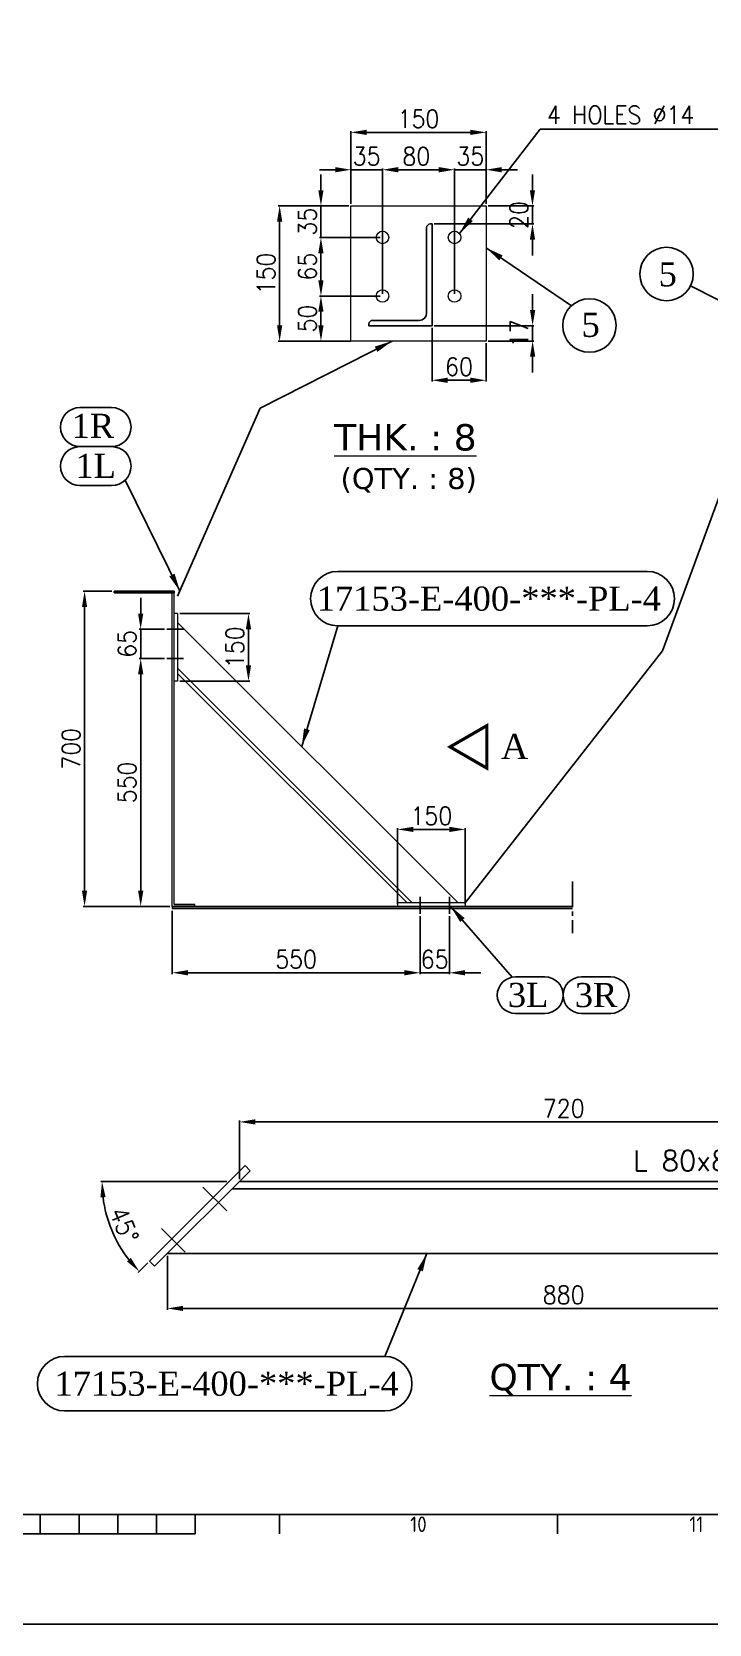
# Model space of a CAD drawing. Header units: millimetres. Extents: x 517777 to 536338, y -327622 to -292910.
# Drawn here: x 524338 to 525842, y -314973 to -311438 of the extents above; entities that cross this region are included whole.
import ezdxf
from ezdxf.enums import TextEntityAlignment as Align

# ---------------------------------------------------------------- set-up
doc = ezdxf.new("R2010")
doc.units = ezdxf.units.MM
doc.linetypes.add('CENTER2', pattern=[28.575, 19.05, -3.175, 3.175, -3.175])
for name, color, linetype in [('05TEXT', 160, 'Continuous'), ('2-CENTER', 3, 'CENTER2'), ('5', 8, 'Continuous'), ('CADRE', 5, 'Continuous'), ('TEXT', 6, 'Continuous')]:
    doc.layers.add(name, color=color, linetype=linetype)
doc.styles.add('ISO Proportional', font='isocp.shx')
doc.styles.add('ROMANS', font='ROMANS.shx', dxfattribs={"width": 0.9})
doc.styles.add('style3', font='verdana.ttf', dxfattribs={"height": 7})
doc.styles.add('style7', font='times.ttf', dxfattribs={"height": 24})
doc.dimstyles.new('11', dxfattribs={"dimtxt": 40, "dimasz": 35, "dimexe": 3, "dimexo": 5, "dimgap": 10, "dimtad": 1, "dimdec": 0, "dimdsep": 46, "dimtxsty": 'ROMANS', "dimcen": 2.5, "dimclrd": 6, "dimclre": 6, "dimclrt": 2, "dimadec": 0, "dimazin": 0, "dimtfac": 1, "dimtdec": 0, "dimtmove": 0, "dimatfit": 3, "dimfxl": 1, "dimarcsym": 0})
doc.dimstyles.new('5', dxfattribs={"dimtxt": 45, "dimasz": 40, "dimexe": 3, "dimexo": 5, "dimgap": 15, "dimtad": 1, "dimdec": 0, "dimdsep": 46, "dimtxsty": 'ROMANS', "dimcen": 2.5, "dimclrd": 6, "dimclre": 6, "dimclrt": 2, "dimadec": 0, "dimazin": 0, "dimtfac": 1, "dimtdec": 0, "dimtmove": 0, "dimatfit": 3, "dimfxl": 1, "dimarcsym": 0})

# ---------------------------------------------------------------- blocks, each defined once
blk = doc.blocks.new('*D9')
at = {"color": 6, "lineweight": -2, "transparency": 16777216}
for p, q in [((524649.8, -313389.6), (524649.8, -313529.9)), ((525200.2, -313400.9), (525200.2, -313529.9)), ((524684.8, -313526.9), (525165.2, -313526.9))]:
    blk.add_line(p, q, dxfattribs=at)
at = {"color": 6, "transparency": 16777216}
for points in [[(524684.8, -313521.1), (524684.8, -313532.8), (524649.8, -313526.9)], [(525165.2, -313521.1), (525165.2, -313532.8), (525200.2, -313526.9)]]:
    blk.add_solid(points, dxfattribs=at)
at = {"layer": 'Defpoints', "color": 0, "transparency": 16777216}
for p in [(524649.8, -313384.6), (525200.2, -313395.9), (525200.2, -313526.9)]:
    blk.add_point(p, dxfattribs=at)
at = {"color": 2, "transparency": 16777216, "insert": (524925, -313496.9), "char_height": 40, "attachment_point": 5, "style": 'ROMANS'}
blk.add_mtext('550', dxfattribs=at)
blk = doc.blocks.new('*D14')
at = {"color": 6, "lineweight": -2, "transparency": 16777216}
for p, q in [((524632.5, -312829.2), (524576.7, -312829.2)), ((524579.7, -313344.6), (524579.7, -312864.2)), ((524600.7, -313379.6), (524576.7, -313379.6))]:
    blk.add_line(p, q, dxfattribs=at)
at = {"color": 6, "transparency": 16777216}
for points in [[(524573.9, -312864.2), (524585.6, -312864.2), (524579.7, -312829.2)], [(524573.9, -313344.6), (524585.6, -313344.6), (524579.7, -313379.6)]]:
    blk.add_solid(points, dxfattribs=at)
at = {"layer": 'Defpoints', "color": 0, "transparency": 16777216}
for p in [(524579.7, -312829.2), (524637.5, -312829.2), (524605.7, -313379.6)]:
    blk.add_point(p, dxfattribs=at)
at = {"color": 2, "transparency": 16777216, "insert": (524549.7, -313104.4), "char_height": 40, "attachment_point": 5, "rotation": 90, "style": 'ROMANS'}
blk.add_mtext('550', dxfattribs=at)
blk = doc.blocks.new('*D15')
at = {"color": 6, "lineweight": -2, "transparency": 16777216}
for p, q in [((524666.8, -312729.3), (524822.1, -312729.3)), ((524819.1, -312844.4), (524819.1, -312764.3)), ((524666.8, -312879.4), (524822.1, -312879.4))]:
    blk.add_line(p, q, dxfattribs=at)
at = {"color": 6, "transparency": 16777216}
for points in [[(524813.3, -312764.3), (524825, -312764.3), (524819.1, -312729.3)], [(524813.3, -312844.4), (524825, -312844.4), (524819.1, -312879.4)]]:
    blk.add_solid(points, dxfattribs=at)
at = {"layer": 'Defpoints', "color": 0, "transparency": 16777216}
for p in [(524661.8, -312729.3), (524819.1, -312729.3), (524661.8, -312879.4)]:
    blk.add_point(p, dxfattribs=at)
at = {"color": 2, "transparency": 16777216, "insert": (524789.1, -312804.3), "char_height": 40, "attachment_point": 5, "rotation": 90, "style": 'ROMANS'}
blk.add_mtext('150', dxfattribs=at)
blk = doc.blocks.new('*D16')
at = {"color": 6, "lineweight": -2, "transparency": 16777216}
for p, q in [((525150.2, -313374.6), (525150.2, -313205.6)), ((525185.2, -313208.6), (525265.4, -313208.6)), ((525300.4, -313374.6), (525300.4, -313205.6))]:
    blk.add_line(p, q, dxfattribs=at)
at = {"color": 6, "transparency": 16777216}
for points in [[(525185.2, -313202.8), (525185.2, -313214.4), (525150.2, -313208.6)], [(525265.4, -313202.8), (525265.4, -313214.4), (525300.4, -313208.6)]]:
    blk.add_solid(points, dxfattribs=at)
at = {"layer": 'Defpoints', "color": 0, "transparency": 16777216}
for p in [(525300.4, -313208.6), (525150.2, -313379.6), (525300.4, -313379.6)]:
    blk.add_point(p, dxfattribs=at)
at = {"color": 2, "transparency": 16777216, "insert": (525225.3, -313178.6), "char_height": 40, "attachment_point": 5, "style": 'ROMANS'}
blk.add_mtext('150', dxfattribs=at)
blk = doc.blocks.new('*D17')
at = {"color": 6, "lineweight": -2, "transparency": 16777216}
for p, q in [((524579.7, -312729.2), (524579.7, -312694.2)), ((524632.5, -312764.2), (524576.7, -312764.2)), ((524579.7, -312829.2), (524579.7, -312764.2)), ((524627.5, -312829.2), (524576.7, -312829.2)), ((524579.7, -312864.2), (524579.7, -312899.2))]:
    blk.add_line(p, q, dxfattribs=at)
at = {"color": 6, "transparency": 16777216}
for points in [[(524573.9, -312729.2), (524585.6, -312729.2), (524579.7, -312764.2)], [(524573.9, -312864.2), (524585.6, -312864.2), (524579.7, -312829.2)]]:
    blk.add_solid(points, dxfattribs=at)
at = {"layer": 'Defpoints', "color": 0, "transparency": 16777216}
for p in [(524579.7, -312764.2), (524637.5, -312764.2), (524632.5, -312829.2)]:
    blk.add_point(p, dxfattribs=at)
at = {"color": 2, "transparency": 16777216, "insert": (524549.7, -312796.7), "char_height": 40, "attachment_point": 5, "rotation": 90, "style": 'ROMANS'}
blk.add_mtext('65', dxfattribs=at)
blk = doc.blocks.new('*D18')
at = {"color": 6, "lineweight": -2, "transparency": 16777216}
for p, q in [((525265.2, -313400.9), (525265.2, -313529.9)), ((525200.2, -313495.3), (525200.2, -313529.9)), ((525165.2, -313526.9), (525130.2, -313526.9)), ((525200.2, -313526.9), (525265.2, -313526.9)), ((525300.2, -313526.9), (525335.2, -313526.9))]:
    blk.add_line(p, q, dxfattribs=at)
at = {"color": 6, "transparency": 16777216}
for points in [[(525165.2, -313521.1), (525165.2, -313532.8), (525200.2, -313526.9)], [(525300.2, -313521.1), (525300.2, -313532.8), (525265.2, -313526.9)]]:
    blk.add_solid(points, dxfattribs=at)
at = {"layer": 'Defpoints', "color": 0, "transparency": 16777216}
for p in [(525265.2, -313395.9), (525200.2, -313490.3), (525265.2, -313526.9)]:
    blk.add_point(p, dxfattribs=at)
at = {"color": 2, "transparency": 16777216, "insert": (525232.7, -313496.9), "char_height": 40, "attachment_point": 5, "style": 'ROMANS'}
blk.add_mtext('65', dxfattribs=at)
blk = doc.blocks.new('*D31')
at = {"color": 6, "lineweight": -2, "transparency": 16777216}
for p, q in [((525450.1, -312055.2), (525450.1, -312020.2)), ((525231.7, -312090.2), (525453.1, -312090.2)), ((525450.1, -312090.2), (525450.1, -312124.2)), ((525351.7, -312124.2), (525453.1, -312124.2)), ((525450.1, -312159.2), (525450.1, -312194.2))]:
    blk.add_line(p, q, dxfattribs=at)
at = {"color": 6, "transparency": 16777216}
for points in [[(525444.3, -312055.2), (525456, -312055.2), (525450.1, -312090.2)], [(525444.3, -312159.2), (525456, -312159.2), (525450.1, -312124.2)]]:
    blk.add_solid(points, dxfattribs=at)
at = {"layer": 'Defpoints', "color": 0, "transparency": 16777216}
for p in [(525226.7, -312090.2), (525346.7, -312124.2), (525450.1, -312124.2)]:
    blk.add_point(p, dxfattribs=at)
at = {"color": 2, "transparency": 16777216, "insert": (525420.1, -312107.2), "char_height": 40, "attachment_point": 5, "rotation": 90, "style": 'ROMANS'}
blk.add_mtext('17', dxfattribs=at)
blk = doc.blocks.new('*D32')
at = {"color": 6, "lineweight": -2, "transparency": 16777216}
for p, q in [((525226.7, -312095.2), (525226.7, -312214.3)), ((525346.7, -312129.2), (525346.7, -312214.3)), ((525261.7, -312211.3), (525311.7, -312211.3))]:
    blk.add_line(p, q, dxfattribs=at)
at = {"color": 6, "transparency": 16777216}
for points in [[(525261.7, -312205.4), (525261.7, -312217.1), (525226.7, -312211.3)], [(525311.7, -312205.4), (525311.7, -312217.1), (525346.7, -312211.3)]]:
    blk.add_solid(points, dxfattribs=at)
at = {"layer": 'Defpoints', "color": 0, "transparency": 16777216}
for p in [(525226.7, -312090.2), (525346.7, -312124.2), (525346.7, -312211.3)]:
    blk.add_point(p, dxfattribs=at)
at = {"color": 2, "transparency": 16777216, "insert": (525286.7, -312181.3), "char_height": 40, "attachment_point": 5, "style": 'ROMANS'}
blk.add_mtext('60', dxfattribs=at)
blk = doc.blocks.new('*D33')
at = {"color": 6, "lineweight": -2, "transparency": 16777216}
for p, q in [((525449.8, -311789.2), (525449.8, -311754.2)), ((525351.7, -311824.2), (525452.8, -311824.2)), ((525449.8, -311864.2), (525449.8, -311824.2)), ((525231.7, -311864.2), (525452.8, -311864.2)), ((525449.8, -311899.2), (525449.8, -311934.2))]:
    blk.add_line(p, q, dxfattribs=at)
at = {"color": 6, "transparency": 16777216}
for points in [[(525443.9, -311789.2), (525455.6, -311789.2), (525449.8, -311824.2)], [(525443.9, -311899.2), (525455.6, -311899.2), (525449.8, -311864.2)]]:
    blk.add_solid(points, dxfattribs=at)
at = {"layer": 'Defpoints', "color": 0, "transparency": 16777216}
for p in [(525346.7, -311824.2), (525449.8, -311824.2), (525226.7, -311864.2)]:
    blk.add_point(p, dxfattribs=at)
at = {"color": 2, "transparency": 16777216, "insert": (525419.8, -311844.2), "char_height": 40, "attachment_point": 5, "rotation": 90, "style": 'ROMANS'}
blk.add_mtext('20', dxfattribs=at)
blk = doc.blocks.new('*D34')
at = {"color": 6, "lineweight": -2, "transparency": 16777216}
for p, q in [((525041.7, -311824.2), (524885.3, -311824.2)), ((524888.3, -311859.2), (524888.3, -312089.2)), ((525046.5, -312124.2), (524885.3, -312124.2))]:
    blk.add_line(p, q, dxfattribs=at)
at = {"color": 6, "transparency": 16777216}
for points in [[(524882.5, -311859.2), (524894.2, -311859.2), (524888.3, -311824.2)], [(524882.5, -312089.2), (524894.2, -312089.2), (524888.3, -312124.2)]]:
    blk.add_solid(points, dxfattribs=at)
at = {"layer": 'Defpoints', "color": 0, "transparency": 16777216}
for p in [(525046.7, -311824.2), (524888.3, -312124.2), (525051.5, -312124.2)]:
    blk.add_point(p, dxfattribs=at)
at = {"color": 2, "transparency": 16777216, "insert": (524858.3, -311974.2), "char_height": 40, "attachment_point": 5, "rotation": 90, "style": 'ROMANS'}
blk.add_mtext('150', dxfattribs=at)
blk = doc.blocks.new('*D35')
at = {"color": 6, "lineweight": -2, "transparency": 16777216}
for p, q in [((525111.7, -312024.2), (524977, -312024.2)), ((524980, -312059.2), (524980, -312089.2)), ((525007.5, -312124.2), (524977, -312124.2))]:
    blk.add_line(p, q, dxfattribs=at)
at = {"color": 6, "transparency": 16777216}
for points in [[(524974.2, -312059.2), (524985.8, -312059.2), (524980, -312024.2)], [(524974.2, -312089.2), (524985.8, -312089.2), (524980, -312124.2)]]:
    blk.add_solid(points, dxfattribs=at)
at = {"layer": 'Defpoints', "color": 0, "transparency": 16777216}
for p in [(525116.7, -312024.2), (524980, -312124.2), (525012.5, -312124.2)]:
    blk.add_point(p, dxfattribs=at)
at = {"color": 2, "transparency": 16777216, "insert": (524950, -312074.2), "char_height": 40, "attachment_point": 5, "rotation": 90, "style": 'ROMANS'}
blk.add_mtext('50', dxfattribs=at)
blk = doc.blocks.new('*D36')
at = {"color": 6, "lineweight": -2, "transparency": 16777216}
for p, q in [((525241.7, -311743.8), (525206.7, -311743.8)), ((525276.7, -312019.2), (525276.7, -311740.8)), ((525346.7, -311743.8), (525276.7, -311743.8)), ((525346.7, -311819.2), (525346.7, -311740.8)), ((525381.7, -311743.8), (525416.7, -311743.8))]:
    blk.add_line(p, q, dxfattribs=at)
at = {"color": 6, "transparency": 16777216}
for points in [[(525241.7, -311737.9), (525241.7, -311749.6), (525276.7, -311743.8)], [(525381.7, -311737.9), (525381.7, -311749.6), (525346.7, -311743.8)]]:
    blk.add_solid(points, dxfattribs=at)
at = {"layer": 'Defpoints', "color": 0, "transparency": 16777216}
for p in [(525276.7, -311743.8), (525346.7, -311824.2), (525276.7, -312024.2)]:
    blk.add_point(p, dxfattribs=at)
at = {"color": 2, "transparency": 16777216, "insert": (525311.7, -311713.8), "char_height": 40, "attachment_point": 5, "style": 'ROMANS'}
blk.add_mtext('35', dxfattribs=at)
blk = doc.blocks.new('*D37')
at = {"color": 6, "lineweight": -2, "transparency": 16777216}
for p, q in [((525116.7, -312019.2), (525116.7, -311740.8)), ((525241.7, -311743.8), (525151.7, -311743.8)), ((525276.7, -311801.1), (525276.7, -311740.8))]:
    blk.add_line(p, q, dxfattribs=at)
at = {"color": 6, "transparency": 16777216}
for points in [[(525151.7, -311737.9), (525151.7, -311749.6), (525116.7, -311743.8)], [(525241.7, -311737.9), (525241.7, -311749.6), (525276.7, -311743.8)]]:
    blk.add_solid(points, dxfattribs=at)
at = {"layer": 'Defpoints', "color": 0, "transparency": 16777216}
for p in [(525116.7, -311743.8), (525276.7, -311806.1), (525116.7, -312024.2)]:
    blk.add_point(p, dxfattribs=at)
at = {"color": 2, "transparency": 16777216, "insert": (525191.7, -311713.8), "char_height": 40, "attachment_point": 5, "style": 'ROMANS'}
blk.add_mtext('80', dxfattribs=at)
blk = doc.blocks.new('*D38')
at = {"color": 6, "lineweight": -2, "transparency": 16777216}
for p, q in [((525011.7, -311743.8), (524976.7, -311743.8)), ((525046.7, -311819.2), (525046.7, -311740.8)), ((525046.7, -311743.8), (525116.7, -311743.8)), ((525116.7, -311806.4), (525116.7, -311740.8)), ((525151.7, -311743.8), (525186.7, -311743.8))]:
    blk.add_line(p, q, dxfattribs=at)
at = {"color": 6, "transparency": 16777216}
for points in [[(525011.7, -311737.9), (525011.7, -311749.6), (525046.7, -311743.8)], [(525151.7, -311737.9), (525151.7, -311749.6), (525116.7, -311743.8)]]:
    blk.add_solid(points, dxfattribs=at)
at = {"layer": 'Defpoints', "color": 0, "transparency": 16777216}
for p in [(525116.7, -311743.8), (525116.7, -311811.4), (525046.7, -311824.2)]:
    blk.add_point(p, dxfattribs=at)
at = {"color": 2, "transparency": 16777216, "insert": (525081.7, -311713.8), "char_height": 40, "attachment_point": 5, "style": 'ROMANS'}
blk.add_mtext('35', dxfattribs=at)
blk = doc.blocks.new('*D39')
at = {"color": 6, "lineweight": -2, "transparency": 16777216}
for p, q in [((525046.7, -311775.5), (525046.7, -311657.8)), ((525081.7, -311660.8), (525311.7, -311660.8)), ((525346.7, -311775.5), (525346.7, -311657.8))]:
    blk.add_line(p, q, dxfattribs=at)
at = {"color": 6, "transparency": 16777216}
for points in [[(525081.7, -311655), (525081.7, -311666.7), (525046.7, -311660.8)], [(525311.7, -311655), (525311.7, -311666.7), (525346.7, -311660.8)]]:
    blk.add_solid(points, dxfattribs=at)
at = {"layer": 'Defpoints', "color": 0, "transparency": 16777216}
for p in [(525346.7, -311660.8), (525046.7, -311780.5), (525346.7, -311780.5)]:
    blk.add_point(p, dxfattribs=at)
at = {"color": 2, "transparency": 16777216, "insert": (525196.7, -311630.8), "char_height": 40, "attachment_point": 5, "style": 'ROMANS'}
blk.add_mtext('150', dxfattribs=at)
blk = doc.blocks.new('*D40')
at = {"color": 6, "lineweight": -2, "transparency": 16777216}
for p, q in [((525111.7, -311894.2), (524977, -311894.2)), ((524980, -311989.2), (524980, -311929.2)), ((525007.5, -312024.2), (524977, -312024.2))]:
    blk.add_line(p, q, dxfattribs=at)
at = {"color": 6, "transparency": 16777216}
for points in [[(524974.2, -311929.2), (524985.8, -311929.2), (524980, -311894.2)], [(524974.2, -311989.2), (524985.8, -311989.2), (524980, -312024.2)]]:
    blk.add_solid(points, dxfattribs=at)
at = {"layer": 'Defpoints', "color": 0, "transparency": 16777216}
for p in [(524980, -311894.2), (525116.7, -311894.2), (525012.5, -312024.2)]:
    blk.add_point(p, dxfattribs=at)
at = {"color": 2, "transparency": 16777216, "insert": (524950, -311959.2), "char_height": 40, "attachment_point": 5, "rotation": 90, "style": 'ROMANS'}
blk.add_mtext('65', dxfattribs=at)
blk = doc.blocks.new('*D41')
at = {"color": 6, "lineweight": -2, "transparency": 16777216}
for p, q in [((524980, -311789.2), (524980, -311754.2)), ((525012.8, -311824.2), (524977, -311824.2)), ((524980, -311894.2), (524980, -311824.2)), ((525012.8, -311894.2), (524977, -311894.2)), ((524980, -311929.2), (524980, -311964.2))]:
    blk.add_line(p, q, dxfattribs=at)
at = {"color": 6, "transparency": 16777216}
for points in [[(524974.2, -311789.2), (524985.8, -311789.2), (524980, -311824.2)], [(524974.2, -311929.2), (524985.8, -311929.2), (524980, -311894.2)]]:
    blk.add_solid(points, dxfattribs=at)
at = {"layer": 'Defpoints', "color": 0, "transparency": 16777216}
for p in [(524980, -311824.2), (525017.8, -311824.2), (525017.8, -311894.2)]:
    blk.add_point(p, dxfattribs=at)
at = {"color": 2, "transparency": 16777216, "insert": (524950, -311859.2), "char_height": 40, "attachment_point": 5, "rotation": 90, "style": 'ROMANS'}
blk.add_mtext('35', dxfattribs=at)
blk = doc.blocks.new('*D42')
at = {"color": 6, "lineweight": -2, "transparency": 16777216}
for p, q in [((524639, -314155.5), (524639, -314275.3)), ((526399.2, -314155.5), (526399.2, -314275.3)), ((524674, -314272.3), (526364.2, -314272.3))]:
    blk.add_line(p, q, dxfattribs=at)
at = {"color": 6, "transparency": 16777216}
for points in [[(524674, -314266.5), (524674, -314278.1), (524639, -314272.3)], [(526364.2, -314266.5), (526364.2, -314278.1), (526399.2, -314272.3)]]:
    blk.add_solid(points, dxfattribs=at)
at = {"layer": 'Defpoints', "color": 0, "transparency": 16777216}
for p in [(524639, -314150.5), (526399.2, -314150.5), (526399.2, -314272.3)]:
    blk.add_point(p, dxfattribs=at)
at = {"color": 2, "transparency": 16777216, "insert": (525519.1, -314242.3), "char_height": 40, "attachment_point": 5, "style": 'ROMANS'}
blk.add_mtext('880', dxfattribs=at)
blk = doc.blocks.new('*D43')
at = {"color": 6, "lineweight": -2, "transparency": 16777216}
for p, q in [((524799, -313985.5), (524799, -313855.1)), ((526204.2, -313858.1), (524834, -313858.1)), ((526239.2, -313985.5), (526239.2, -313855.1))]:
    blk.add_line(p, q, dxfattribs=at)
at = {"color": 6, "transparency": 16777216}
for points in [[(524834, -313852.3), (524834, -313863.9), (524799, -313858.1)], [(526204.2, -313852.3), (526204.2, -313863.9), (526239.2, -313858.1)]]:
    blk.add_solid(points, dxfattribs=at)
at = {"layer": 'Defpoints', "color": 0, "transparency": 16777216}
for p in [(524799, -313858.1), (524799, -313990.5), (526239.2, -313990.5)]:
    blk.add_point(p, dxfattribs=at)
at = {"color": 2, "transparency": 16777216, "insert": (525519.1, -313828.1), "char_height": 40, "attachment_point": 5, "style": 'ROMANS'}
blk.add_mtext('720', dxfattribs=at)
blk = doc.blocks.new('*D44')
at = {"color": 6, "lineweight": -2, "transparency": 16777216}
for p, q in [((526244.2, -313990.5), (526554, -313990.5)), ((526430.6, -314181.9), (526461.8, -314213.2))]:
    blk.add_line(p, q, dxfattribs=at)
blk.add_arc((526239.2, -313990.5), 311.9, 321.433, 353.567, dxfattribs=at)
at = {"color": 6, "transparency": 16777216}
for points in [[(526543.3, -314025.1), (526554.9, -314025.8), (526551, -313990.5)], [(526487.4, -314188.8), (526478.7, -314181.1), (526459.7, -314211.1)]]:
    blk.add_solid(points, dxfattribs=at)
at = {"layer": 'Defpoints', "color": 0, "transparency": 16777216}
for p in [(526214.6, -313966), (524799, -313990.5), (526239.2, -313990.5), (526509.3, -314146.5), (526427, -314178.4)]:
    blk.add_point(p, dxfattribs=at)
at = {"color": 2, "transparency": 16777216, "insert": (526499.6, -314098.4), "char_height": 40, "attachment_point": 5, "rotation": 67.5, "style": 'ROMANS'}
blk.add_mtext('45°', dxfattribs=at)
blk = doc.blocks.new('*D45')
at = {"color": 6, "lineweight": -2, "transparency": 16777216}
for p, q in [((524771.4, -313990.5), (524490.9, -313990.5)), ((524595.9, -314171), (524574.5, -314192.4))]:
    blk.add_line(p, q, dxfattribs=at)
blk.add_arc((524776.4, -313990.5), 282.4, 187.1045, 217.8955, dxfattribs=at)
at = {"color": 6, "transparency": 16777216}
for points in [[(524490.3, -314025.8), (524501.9, -314025.1), (524493.9, -313990.5)], [(524557.8, -314160.1), (524549.1, -314167.9), (524576.6, -314190.2)]]:
    blk.add_solid(points, dxfattribs=at)
at = {"layer": 'Defpoints', "color": 0, "transparency": 16777216}
for p in [(524811.8, -313955.1), (524799, -313990.5), (526239.2, -313990.5), (524503.5, -314063.6), (524599.4, -314167.5)]:
    blk.add_point(p, dxfattribs=at)
at = {"color": 2, "transparency": 16777216, "insert": (524543.1, -314087.1), "char_height": 40, "attachment_point": 5, "rotation": 292.5, "style": 'ROMANS'}
blk.add_mtext('45°', dxfattribs=at)
blk = doc.blocks.new('*D46')
at = {"color": 6, "lineweight": -2, "transparency": 16777216}
for p, q in [((524515.8, -312679.6), (524452.1, -312679.6)), ((524455.1, -312714.6), (524455.1, -313344.6)), ((524644.8, -313379.6), (524452.1, -313379.6))]:
    blk.add_line(p, q, dxfattribs=at)
at = {"color": 6, "transparency": 16777216}
for points in [[(524449.3, -312714.6), (524460.9, -312714.6), (524455.1, -312679.6)], [(524449.3, -313344.6), (524460.9, -313344.6), (524455.1, -313379.6)]]:
    blk.add_solid(points, dxfattribs=at)
at = {"layer": 'Defpoints', "color": 0, "transparency": 16777216}
for p in [(524520.8, -312679.6), (524455.1, -313379.6), (524649.8, -313379.6)]:
    blk.add_point(p, dxfattribs=at)
at = {"color": 2, "transparency": 16777216, "insert": (524425.1, -313029.6), "char_height": 40, "attachment_point": 5, "rotation": 90, "style": 'ROMANS'}
blk.add_mtext('700', dxfattribs=at)
blk = doc.blocks.new('KADR')
at = {"layer": 'CADRE', "color": 2}
for p, q in [((232150.3, -7198.2), (232150.3, -7100.9)), ((232344.7, -7198.2), (232344.7, -7100.9)), ((232539.2, -7198.2), (232539.2, -7100.9)), ((232733.7, -7198.2), (232733.7, -7100.9)), ((232928.2, -7198.2), (232928.2, -7100.9)), ((233351.2, -7198.2), (233351.2, -7100.9)), ((234746.5, -7198.2), (234746.5, -7100.9)), ((230983.4, -7198.2), (232928.2, -7198.2))]:
    blk.add_line(p, q, dxfattribs=at)
at = {"layer": 'CADRE', "color": 1}
blk.add_lwpolyline([(220145.5, -7651), (243248.6, -7651), (243248.6, 8686.2), (220145.5, 8686.2)], close=True, dxfattribs=at)
at = {"layer": 'CADRE'}
blk.add_lwpolyline([(220695.6, -7100.9), (242698.5, -7100.9), (242698.5, 8136.1), (220695.6, 8136.1)], close=True, dxfattribs=at)
at = {"layer": 'CADRE', "color": 2, "style": 'ISO Proportional'}
for s, p in [('10', (234048.8, -7149.5)), ('11', (235444.2, -7149.5))]:
    blk.add_text(s, height=77.79, dxfattribs=at).set_placement(p, align=Align.MIDDLE)

msp = doc.modelspace()

# ---------------------------------------------------------------- linework, layer by layer
at = {"extrusion": (-2.44929e-16, 1, 2.22045e-16)}
for p, q in [((524520.77, -312679.6), (524653.73, -312679.6)), ((524520.77, -312683.6), (524653.73, -312683.6))]:
    msp.add_line(p, q, dxfattribs=at)
at = {"color": 0}
msp.add_line((524520.77, -312683.6), (524520.77, -312679.6), dxfattribs=at)
at = {"lineweight": 0}
for p, q in [((524649.78, -313379.6), (524649.78, -312679.6)), ((524653.73, -312679.6), (524653.73, -312683.6)), ((524653.78, -313375.6), (524653.78, -312683.6)), ((524661.78, -312729.26), (524653.78, -312729.26)), ((524653.78, -312881.15), (524653.78, -312730.97)), ((524653.78, -312881.43), (524653.78, -312731.26)), ((524661.78, -312879.43), (524653.78, -312879.43)), ((525150.22, -313371.6), (525150.22, -313379.6)), ((525300.4, -313371.6), (525300.4, -313379.6)), ((524699.78, -313379.6), (524699.78, -313375.6)), ((525148.22, -313379.6), (525298.4, -313379.6)), ((524811.78, -313955.09), (524599.39, -314167.48)), ((524823.09, -313966.41), (524811.78, -313955.09)), ((524610.71, -314178.79), (524599.39, -314167.48))]:
    msp.add_line(p, q, dxfattribs=at)
at = {"linetype": 'Continuous', "lineweight": 0}
for p, q in [((524661.78, -312729.26), (524661.78, -312879.43)), ((525300.4, -313371.6), (525150.22, -313371.6)), ((524610.71, -314178.79), (524823.09, -313966.41))]:
    msp.add_line(p, q, dxfattribs=at)
at = {"color": 7}
for p, q in [((525284.4, -313371.6), (524661.78, -312748.97)), ((525182.58, -313371.6), (524661.78, -312850.8)), ((525182.58, -313371.6), (524661.78, -312850.8)), ((525171.27, -313371.6), (524661.78, -312862.11)), ((525538.46, -313379.6), (524649.78, -313379.6)), ((525538.46, -313384.6), (524649.78, -313384.6)), ((525538.46, -313384.6), (524803.68, -313384.6)), ((524782.99, -314006.51), (526255.15, -314006.51)), ((524798.99, -313990.51), (526239.15, -313990.51)), ((524798.99, -314006.51), (526255.15, -314006.51)), ((524638.99, -314150.51), (526399.15, -314150.51))]:
    msp.add_line(p, q, dxfattribs=at)
at = {"color": 7, "lineweight": 0}
msp.add_line((524649.78, -313379.6), (524649.78, -313384.6), dxfattribs=at)
at = {"extrusion": (2.44929e-16, 1, 2.22045e-16)}
for p, q in [((524649.78, -313379.6), (524699.78, -313379.6)), ((524653.78, -313375.6), (524699.78, -313375.6))]:
    msp.add_line(p, q, dxfattribs=at)
at = {"lineweight": 0}
msp.add_lwpolyline([(525346.71, -311824.2), (525346.71, -312124.2), (525046.71, -312124.2), (525046.71, -311824.2)], close=True, dxfattribs=at)
for centre in [(525116.71, -311894.2), (525276.71, -311894.2), (525116.71, -312024.2), (525276.71, -312024.2)]:
    msp.add_circle(centre, 14, dxfattribs=at)
at = {"layer": '05TEXT', "color": 2}
for p, q in [((525214.71, -311872.2), (525214.71, -312062.2)), ((525222.71, -311864.2), (525226.71, -311864.2)), ((525226.71, -311864.2), (525226.71, -312090.2)), ((525226.71, -311864.2), (525226.71, -312090.2)), ((525086.71, -312090.2), (525086.71, -312086.2)), ((525226.71, -312090.2), (525086.71, -312090.2)), ((525226.71, -312090.2), (525086.71, -312090.2)), ((525198.71, -312078.2), (525094.71, -312078.2))]:
    msp.add_line(p, q, dxfattribs=at)
for centre, radius, start, end in [((525222.71, -311872.2), 8, 90, 180), ((525198.71, -312062.2), 16, 270, 0), ((525094.71, -312086.2), 8, 90, 180)]:
    msp.add_arc(centre, radius, start, end, dxfattribs=at)
at = {"layer": '2-CENTER', "ltscale": 8}
for p, q in [((524674.73, -312764.15), (524637.51, -312764.15)), ((524674.73, -312829.15), (524637.51, -312829.15)), ((525200.22, -313358.64), (525200.22, -313395.86)), ((525265.22, -313358.64), (525265.22, -313395.86)), ((524770.7, -314055.44), (524718.07, -314002.81)), ((524678.78, -314147.37), (524626.14, -314094.73))]:
    msp.add_line(p, q, dxfattribs=at)
at = {"layer": '2-CENTER', "ltscale": 3}
msp.add_line((525538.46, -313324.16), (525538.46, -313439.29), dxfattribs=at)
at = {"layer": '5', "color": 6}
for points in [[(524444.96, -312358.59), (524514.99, -312358.59, 1), (524514.99, -312271.88), (524444.96, -312271.88, 1)], [(524444.96, -312445.3), (524514.99, -312445.3, 1), (524514.99, -312358.59), (524444.96, -312358.59, 1)], [(525412.07, -313617.19), (525477.44, -313617.19, 1), (525477.44, -313536.26), (525412.07, -313536.26, 1)], [(525558.37, -313617.19), (525623.73, -313617.19, 1), (525623.73, -313536.26), (525558.37, -313536.26, 1)]]:
    msp.add_lwpolyline(points, format="xyb", close=True, dxfattribs=at)
for points in [[(525017.41, -312635.64), (525704.78, -312635.64, -1), (525704.78, -312756.58), (525017.41, -312756.58, -1), (525017.41, -312635.64)], [(524410.81, -314378.91), (525121.65, -314378.91, -1), (525121.65, -314499.84), (524410.81, -314499.84, -1), (524410.81, -314378.91)]]:
    msp.add_lwpolyline(points, format="xyb", dxfattribs=at)
at = {"layer": '5', "color": 6, "const_width": 7, "flags": 128}
msp.add_lwpolyline([(525266.73, -313025.41), (525348.41, -313072.57), (525348.41, -312978.25)], close=True, dxfattribs=at)
at = {"layer": '5', "color": 6}
for centre in [(525747.52, -311975.39), (525576.31, -312089.7)]:
    msp.add_circle(centre, 59.35, dxfattribs=at)

# ---------------------------------------------------------------- block references
at = {"color": 11, "xscale": 0.4423078554687722, "yscale": 0.4423078554687722, "zscale": 0.4423078554687722}
msp.add_blockref('KADR', (421674.94, -311589.27), dxfattribs=at)

# ---------------------------------------------------------------- texts
at = {"color": 2, "lineweight": 0, "style": 'ROMANS', "width": 0.9}
msp.add_text('4 HOLES %%C14', height=40, dxfattribs=at).set_placement((525481.95, -311642.05))
at = {"color": 2, "lineweight": 0, "style": 'style3'}
for s, height, p in [('%%UTHK. : 8', 58.5, (525009.22, -312367.16)), ('(QTY. : 8)', 46.8, (525023.54, -312452.8)), ('%%UQTY. : 4', 58.5, (525354.08, -314453.88, 0))]:
    msp.add_text(s, height=height, dxfattribs=at).set_placement(p)
at = {"layer": '5', "color": 2, "style": 'style7'}
for s, height, p in [('5', 53.6, (525750.17, -311975.86)), ('5', 53.6, (525578.97, -312088.15)), ('1R', 53.598, (524473.65, -312312.45)), ('1L', 53.598, (524479.79, -312401.31)), ('17153-E-400-***-PL-4', 53.5981, (525352.95, -312696.17)), ('3L', 53.598, (525440.12, -313576.09)), ('3R', 53.598, (525591.01, -313576.31)), ('17153-E-400-***-PL-4', 53.5981, (524770.51, -314439.43))]:
    msp.add_text(s, height=height, dxfattribs=at).set_placement(p, align=Align.MIDDLE_CENTER)
at = {"layer": '5', "color": 6, "style": 'style7'}
msp.add_text('A', height=55.95, dxfattribs=at).set_placement((525410.26, -313024.39), align=Align.MIDDLE_CENTER)
at = {"layer": 'TEXT', "color": 2, "style": 'ROMANS'}
msp.add_text('L 80x80x8', height=45, dxfattribs=at).set_placement((525672.92, -313966.86))

# ---------------------------------------------------------------- dimensions: what is measured, and where the dimension line sits
dim = msp.add_linear_dim(base=(525346.71, -311660.84), p1=(525046.71, -311780.48), p2=(525346.71, -311780.48), dimstyle='11', override={"dimlfac": 0.5})
dim.commit()
dim.dimension.update_dxf_attribs({"geometry": '*D39', "text_midpoint": (525196.71, -311630.84)})
for base, p1, p2, picture, middle in [((525116.71, -311743.78), (525046.71, -311824.2), (525116.71, -311811.36), '*D38', (525081.71, -311743.78)), ((525116.71, -311743.78), (525276.71, -311806.1), (525116.71, -312024.2), '*D37', (525191.71, -311743.78)), ((525276.71, -311743.78), (525346.71, -311824.2), (525276.71, -312024.2), '*D36', (525311.71, -311743.78)), ((525346.71, -312211.26), (525226.71, -312090.2), (525346.71, -312124.2), '*D32', (525286.71, -312211.26))]:
    dim = msp.add_linear_dim(base=base, p1=p1, p2=p2, dimstyle='11', override={"dimlfac": 0.5})
    dim.commit()
    dim.dimension.update_dxf_attribs({"geometry": picture, "text_midpoint": middle, "dimtype": 160})
for base, p1, p2, angle, picture, middle in [((524979.98, -311824.2), (525017.79, -311894.2), (525017.79, -311824.2), 90, '*D41', (524979.98, -311859.2)), ((525449.77, -311824.2), (525226.71, -311864.2), (525346.71, -311824.2), 90, '*D33', (525449.77, -311844.2)), ((524979.98, -312124.2), (525116.71, -312024.2), (525012.51, -312124.2), 270, '*D35', (524979.98, -312074.2)), ((525450.13, -312124.2), (525226.71, -312090.2), (525346.71, -312124.2), 90, '*D31', (525450.13, -312107.2))]:
    dim = msp.add_linear_dim(base=base, p1=p1, p2=p2, angle=angle, dimstyle='11', override={"dimlfac": 0.5})
    dim.commit()
    dim.dimension.update_dxf_attribs({"geometry": picture, "text_midpoint": middle, "dimtype": 160})
for base, p1, p2, angle, picture, middle in [((524888.35, -312124.2), (525046.71, -311824.2), (525051.55, -312124.2), 90, '*D34', (524858.35, -311974.2)), ((524979.98, -311894.2), (525012.54, -312024.2), (525116.71, -311894.2), 90, '*D40', (524949.98, -311959.2)), ((524798.99, -313858.09), (526239.15, -313990.51), (524798.99, -313990.51), 180, '*D43', (525519.07, -313828.09)), ((526399.15, -314272.3), (524638.99, -314150.51), (526399.15, -314150.51), 180, '*D42', (525519.07, -314242.3))]:
    dim = msp.add_linear_dim(base=base, p1=p1, p2=p2, angle=angle, dimstyle='11', override={"dimlfac": 0.5})
    dim.commit()
    dim.dimension.update_dxf_attribs({"geometry": picture, "text_midpoint": middle})
for base, p1, p2, picture, middle in [((524455.1, -313379.6), (524520.77, -312679.6), (524649.78, -313379.6), '*D46', (524425.1, -313029.6)), ((524819.12, -312729.26), (524661.78, -312879.43), (524661.78, -312729.26), '*D15', (524789.12, -312804.35)), ((524579.73, -312829.15), (524605.68, -313379.6), (524637.51, -312829.15), '*D14', (524549.73, -313104.37))]:
    dim = msp.add_linear_dim(base=base, p1=p1, p2=p2, angle=90, dimstyle='11')
    dim.commit()
    dim.dimension.update_dxf_attribs({"geometry": picture, "text_midpoint": middle})
dim = msp.add_linear_dim(base=(524579.73, -312764.15), p1=(524632.51, -312829.15), p2=(524637.51, -312764.15), angle=90, dimstyle='11')
dim.commit()
dim.dimension.update_dxf_attribs({"geometry": '*D17', "text_midpoint": (524579.73, -312796.65), "dimtype": 160})
for base, p1, p2, picture, middle in [((525300.4, -313208.59), (525150.22, -313379.6), (525300.4, -313379.6), '*D16', (525225.31, -313178.59)), ((525200.22, -313526.94), (524649.78, -313384.6), (525200.22, -313395.86), '*D9', (524925, -313496.94))]:
    dim = msp.add_linear_dim(base=base, p1=p1, p2=p2, dimstyle='11')
    dim.commit()
    dim.dimension.update_dxf_attribs({"geometry": picture, "text_midpoint": middle})
dim = msp.add_linear_dim(base=(525265.22, -313526.94), p1=(525200.22, -313490.27), p2=(525265.22, -313395.86), dimstyle='11')
dim.commit()
dim.dimension.update_dxf_attribs({"geometry": '*D18', "text_midpoint": (525232.72, -313526.94), "dimtype": 160})
for base, line1, picture, middle in [((524503.54, -314063.61), ((524811.78, -313955.09), (524599.39, -314167.48)), '*D45', (524543.13, -314087.12)), ((526509.26, -314146.46), ((526427.03, -314178.39), (526214.65, -313966.01)), '*D44', (526499.59, -314098.38))]:
    dim = msp.add_angular_dim_2l(base=base, line1=line1, line2=((524798.99, -313990.51), (526239.15, -313990.51)), dimstyle='11', override={"dimlfac": 0.5})
    dim.commit()
    dim.dimension.update_dxf_attribs({"geometry": picture, "text_midpoint": middle})

# ---------------------------------------------------------------- leaders
for points, override in [([(525287.7, -311885.52), (525466.9, -311653.95), (525866.99, -311653.95)], {"dimtmove": 1}), ([(525346.71, -311917.03), (525536.31, -312045.86)], {"dimlfac": 0.5}), ([(525987.69, -312096.61), (525800.75, -312001.64)], {"dimlfac": 0.5}), ([(525138.25, -312124.2), (524845.08, -312273.58), (524661.78, -312690.39)], {"dimlfac": 0.5}), ([(525987.69, -312133.51), (525738.41, -312812.36), (525300.4, -313371.6)], {"dimlfac": 0.5}), ([(524666.92, -312679.6), (524545.11, -312433.14)], {"dimlfac": 0.5}), ([(524937.36, -313024.55), (525017.41, -312756.58)], {"dimlfac": 0.5}), ([(525268.05, -313379.6), (525404.39, -313536.99)], {"dimlfac": 0.5}), ([(525215.4, -314150.51), (525121.65, -314378.91)], {"dimlfac": 0.5})]:
    msp.add_leader(points, dimstyle='5', override=override)

doc.saveas('drawing.dxf')
